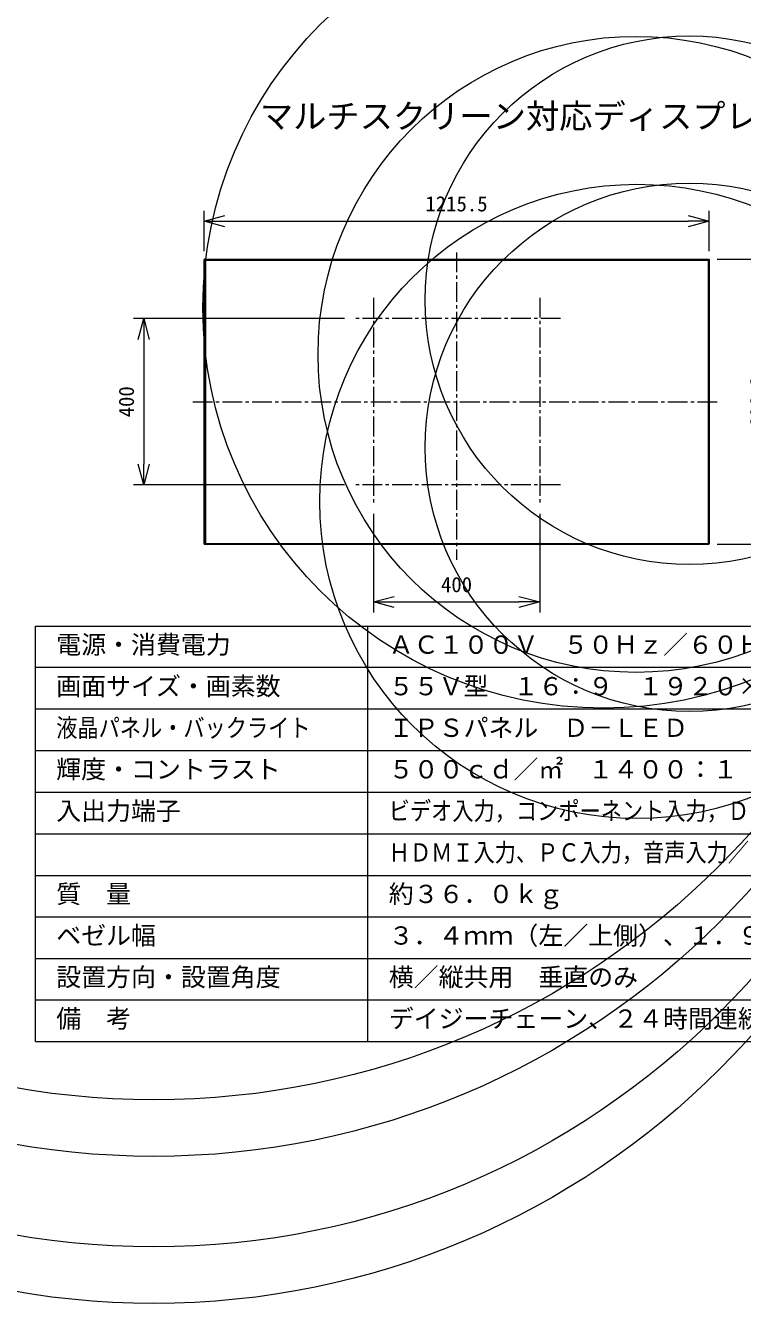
# Model space of a CAD drawing. Units: millimetres, scale not verified. Extents: x -144 to 234, y -88 to 145.
# Drawn here: x -63.7 to 22.6, y -88 to 65.8 of the extents above; entities that cross this region are included whole.
import ezdxf
from ezdxf.enums import TextEntityAlignment as Align

# ---------------------------------------------------------------- set-up
doc = ezdxf.new("R2010")
doc.units = ezdxf.units.MM
doc.header["$LTSCALE"] = 0.125
doc.linetypes.add('USER1', pattern=[28.575, 19.05, -3.175, 3.175, -3.175])
for name, color, linetype, lineweight in [('0-0_0', 7, 'Continuous', 18), ('0-3_WAKU', 1, 'Continuous', 18), ('0-5_SUNPO', 3, 'Continuous', 18), ('0-6_GAIKEI', 1, 'Continuous', 18)]:
    doc.layers.add(name, color=color, linetype=linetype, lineweight=lineweight)
doc.layers.add('0-2_MOJI1', color=7, linetype='Continuous')
doc.styles.add('ＭＳ ゴシック', font='')
doc.styles.get('ＭＳ ゴシック').set_extended_font_data('MS Gothic')

# ---------------------------------------------------------------- blocks, each defined once
blk = doc.blocks.new('_Open30')
at = {"layer": '0-0_0'}
blk.add_line((0, 0), (-1, 0), dxfattribs=at)
blk.add_lwpolyline([(-1, 0.26795), (0, 0), (-1, -0.26795)], dxfattribs=at)
blk = doc.blocks.new('D1')
at = {"layer": '0-5_SUNPO'}
for p, q in [((42.6583, 320.4846), (42.6583, 308.6438)), ((62.6583, 320.4846), (62.6583, 308.6438)), ((45.1583, 309.8938), (60.1583, 309.8938))]:
    blk.add_line(p, q, dxfattribs=at)
at = {"layer": '0-5_SUNPO', "xscale": 2.5, "yscale": 2.5, "rotation": 180}
blk.add_blockref('_Open30', (42.6583, 309.8938), dxfattribs=at)
at = {"layer": '0-5_SUNPO', "xscale": 2.5, "yscale": 2.5}
blk.add_blockref('_Open30', (62.6583, 309.8938), dxfattribs=at)
at = {"layer": '0-5_SUNPO', "color": 7, "style": 'ＭＳ ゴシック'}
blk.add_text('400', height=1.833, dxfattribs=at).set_placement((50.7833, 310.5188), align=Align.BOTTOM_LEFT)
blk = doc.blocks.new('D2')
at = {"layer": '0-5_SUNPO'}
for p, q in [((39.1583, 343.9846), (13.7775, 343.9846)), ((15.0275, 341.4846), (15.0275, 326.4846)), ((39.1583, 323.9846), (13.7775, 323.9846))]:
    blk.add_line(p, q, dxfattribs=at)
at = {"layer": '0-5_SUNPO', "xscale": 2.5, "yscale": 2.5}
for p, rotation in [((15.0275, 343.9846), 90), ((15.0275, 323.9846), 270)]:
    blk.add_blockref('_Open30', p, dxfattribs=dict(at, rotation=rotation))
at = {"layer": '0-5_SUNPO', "color": 7, "style": 'ＭＳ ゴシック'}
blk.add_text('400', height=1.833, rotation=90, dxfattribs=at).set_placement((14.4025, 332.1096), align=Align.BOTTOM_LEFT)
blk = doc.blocks.new('D3')
at = {"layer": '0-5_SUNPO'}
for p, q in [((22.2783, 352.0871), (22.2783, 356.9626)), ((83.0383, 352.0871), (83.0383, 356.9626)), ((24.7783, 355.7126), (80.5383, 355.7126))]:
    blk.add_line(p, q, dxfattribs=at)
at = {"layer": '0-5_SUNPO', "xscale": 2.5, "yscale": 2.5, "rotation": 180}
blk.add_blockref('_Open30', (22.2783, 355.7126), dxfattribs=at)
at = {"layer": '0-5_SUNPO', "xscale": 2.5, "yscale": 2.5}
blk.add_blockref('_Open30', (83.0383, 355.7126), dxfattribs=at)
at = {"layer": '0-5_SUNPO', "color": 7, "style": 'ＭＳ ゴシック'}
blk.add_text('1215.5', height=1.833, dxfattribs=at).set_placement((48.9083, 356.3376), align=Align.BOTTOM_LEFT)
blk = doc.blocks.new('D4')
at = {"layer": '0-5_SUNPO'}
for p, q in [((83.9908, 351.1346), (92.2252, 351.1346)), ((90.9752, 348.6346), (90.9752, 319.3346)), ((83.9908, 316.8346), (92.2252, 316.8346))]:
    blk.add_line(p, q, dxfattribs=at)
at = {"layer": '0-5_SUNPO', "xscale": 2.5, "yscale": 2.5}
for p, rotation in [((90.9752, 351.1346), 90), ((90.9752, 316.8346), 270)]:
    blk.add_blockref('_Open30', p, dxfattribs=dict(at, rotation=rotation))
at = {"layer": '0-5_SUNPO', "color": 7, "style": 'ＭＳ ゴシック'}
blk.add_text('686.3', height=1.833, rotation=90, dxfattribs=at).set_placement((90.3502, 330.8596), align=Align.BOTTOM_LEFT)

msp = doc.modelspace()

# ---------------------------------------------------------------- linework, layer by layer
at = {"layer": '0-3_WAKU', "color": 4}
for p, q in [((-62.4907, -56.4973), (-62.4907, -6.4973)), ((-62.4907, -6.4973), (62.5093, -6.4973)), ((-22.4907, -56.4973), (-22.4907, -6.4973)), ((-62.4907, -56.4973), (62.5093, -56.4973))]:
    msp.add_line(p, q, dxfattribs=at)
at = {"layer": '0-3_WAKU'}
for p, q in [((62.5093, -11.4973), (-62.4907, -11.4973)), ((62.5093, -16.4973), (-62.4907, -16.4973)), ((62.5093, -21.4973), (-62.4907, -21.4973)), ((-62.4907, -26.4973), (62.5093, -26.4973)), ((-62.4907, -31.4973), (62.5093, -31.4973)), ((-62.4907, -36.4973), (62.5093, -36.4973)), ((-62.4907, -41.4973), (62.5093, -41.4973)), ((-62.4907, -46.4973), (62.5093, -46.4973)), ((-62.4907, -51.4973), (62.5093, -51.4973))]:
    msp.add_line(p, q, dxfattribs=at)
at = {"layer": '0-6_GAIKEI', "color": 9, "linetype": 'USER1'}
for p, q in [((-11.8324, 38.4468), (-11.8324, 1.4568)), ((-21.8324, 32.9873), (-21.8324, 7.9873)), ((-1.8324, 32.9873), (-1.8324, 7.9873)), ((0.6676, 30.4873), (-24.3324, 30.4873)), ((-43.5699, 20.4873), (19.7237, 20.4873)), ((0.6676, 10.4873), (-24.3324, 10.4873))]:
    msp.add_line(p, q, dxfattribs=at)
at = {"layer": '0-6_GAIKEI', "color": 7}
for p, q in [((-42.2124, 3.3848), (-42.2124, 37.5898)), ((-42.1649, 37.6373), (18.5001, 37.6373)), ((18.5476, 37.5898), (18.5476, 3.3848)), ((18.5001, 3.3373), (-42.1649, 3.3373))]:
    msp.add_line(p, q, dxfattribs=at)
at = {"layer": '0-6_GAIKEI'}
for p, q in [((-42.0474, 37.4573), (-42.0474, 3.4423)), ((18.4426, 37.4723), (-42.0324, 37.4723)), ((18.4576, 3.4423), (18.4576, 37.4573)), ((18.5001, 37.6373), (18.5001, 37.6223)), ((18.5326, 3.3848), (18.5326, 37.5898)), ((18.5326, 37.5898), (18.5476, 37.5898)), ((-42.1649, 3.3523), (18.5001, 3.3523)), ((-42.1649, 3.3373), (-42.1649, 3.3523)), ((-42.0324, 3.4273), (18.4426, 3.4273)), ((18.5001, 3.3523), (18.5001, 3.3373)), ((18.5476, 3.3848), (18.5326, 3.3848))]:
    msp.add_line(p, q, dxfattribs=at)
for points in [[(-42.2124, 37.5898), (-42.1974, 37.5898), (-42.1974, 3.3848), (-42.2124, 3.3848)], [(18.5001, 37.6223), (-42.1649, 37.6223), (-42.1649, 37.6373)]]:
    msp.add_lwpolyline(points, dxfattribs=at)
for centre, radius in [((-48.2549, 32.7396), 96.2443), ((-48.2549, 25.9351), 96.2443), ((-48.2549, 15.0396), 96.2443), ((-48.2549, 8.2351), 96.2443), ((5.8322, 31.7945), 48.1786), ((9.7643, 26.1901), 38.2634), ((16.1889, 32.6991), 31.8006), ((9.8701, 8.4901), 38.1576), ((16.1889, 14.9991), 31.8006), ((-42.1645, 37.587), 0.0353), ((-42.1648, 37.5898), 0.0325), ((-42.0321, 37.4563), 0.016), ((-42.0308, 37.4569), 0.0166), ((-42.0327, 37.4577), 0.0145), ((18.4416, 37.4571), 0.016), ((18.4422, 37.4557), 0.0166), ((18.443, 37.4577), 0.0145), ((18.4911, 37.5877), 0.0416), ((18.5, 37.5895), 0.0328), ((18.5024, 37.5917), 0.0296), ((-42.1648, 3.3851), 0.0328), ((-42.1559, 3.387), 0.0416), ((-42.1671, 3.383), 0.0296), ((-42.0322, 3.4436), 0.0163), ((-42.0313, 3.4426), 0.0161), ((-42.0323, 3.4424), 0.015), ((18.441, 3.4428), 0.0166), ((18.4424, 3.4433), 0.016), ((18.443, 3.4419), 0.0145), ((18.4979, 3.3938), 0.0416), ((18.4998, 3.3849), 0.0328), ((18.502, 3.3826), 0.0296)]:
    msp.add_circle(centre, radius, dxfattribs=at)
at = {"layer": '0-6_GAIKEI', "color": 7}
for centre, start, end in [((-42.1649, 37.5898), 90, 180), ((18.5001, 37.5898), 0, 90), ((-42.1649, 3.3848), 180, 270), ((18.5001, 3.3848), 270, 0)]:
    msp.add_arc(centre, 0.0475, start, end, dxfattribs=at)

# ---------------------------------------------------------------- block references
at = {"layer": '0-5_SUNPO'}
for name in ['D3', 'D4', 'D2', 'D1']:
    msp.add_blockref(name, (-64.4907, -313.4973), dxfattribs=at)

# ---------------------------------------------------------------- texts
at = {"layer": '0-2_MOJI1', "style": 'ＭＳ ゴシック'}
for s, height, p in [('マルチスクリーン対応ディスプレイ', 2.933, (-35.4907, 52.5027)), ('電源・消費電力', 2.199, (-59.9907, -10.4973)), ('ＡＣ１００Ｖ\u3000５０Ｈｚ／６０Ｈｚ\u3000２２０Ｗ', 2.199, (-19.9907, -10.4973)), ('画面サイズ・画素数', 2.199, (-59.9907, -15.4973)), ('５５Ｖ型\u3000１６：９\u3000１９２０×１０８０画素', 2.199, (-19.9907, -15.4973)), ('ＩＰＳパネル\u3000Ｄ－ＬＥＤ', 2.199, (-19.9907, -20.4973)), ('輝度・コントラスト', 2.199, (-59.9907, -25.4973)), ('５００ｃｄ／㎡\u3000１４００：１', 2.199, (-19.9907, -25.4973)), ('入出力端子', 2.199, (-59.9907, -30.4973)), ('質\u3000量', 2.199, (-59.9907, -40.4973)), ('約３６．０ｋｇ', 2.199, (-19.9907, -40.4973)), ('ベゼル幅', 2.199, (-59.9907, -45.4973)), ('３．４ｍｍ（左／上側）、１．９ｍｍ（右／下側）', 2.199, (-19.9907, -45.4973)), ('設置方向・設置角度', 2.199, (-59.9907, -50.4973)), ('横／縦共用\u3000垂直のみ', 2.199, (-19.9907, -50.4973)), ('備\u3000考', 2.199, (-59.9907, -55.4973)), ('デイジーチェーン、２４時間連続稼動', 2.199, (-19.9907, -55.4973))]:
    msp.add_text(s, height=height, dxfattribs=at).set_placement(p, align=Align.BOTTOM_LEFT)
at = {"layer": '0-2_MOJI1', "style": 'ＭＳ ゴシック', "width": 0.85}
for s, p in [('液晶パネル・バックライト', (-59.9907, -20.4973)), ('ビデオ入力，コンポーネント入力，ＤＶＩ－Ｄ入力／出力', (-19.9907, -30.4973)), ('ＨＤＭＩ入力、ＰＣ入力，音声入力／出力、外部制御端子', (-19.9907, -35.4973))]:
    msp.add_text(s, height=2.199, dxfattribs=at).set_placement(p, align=Align.BOTTOM_LEFT)

doc.saveas('drawing.dxf')
